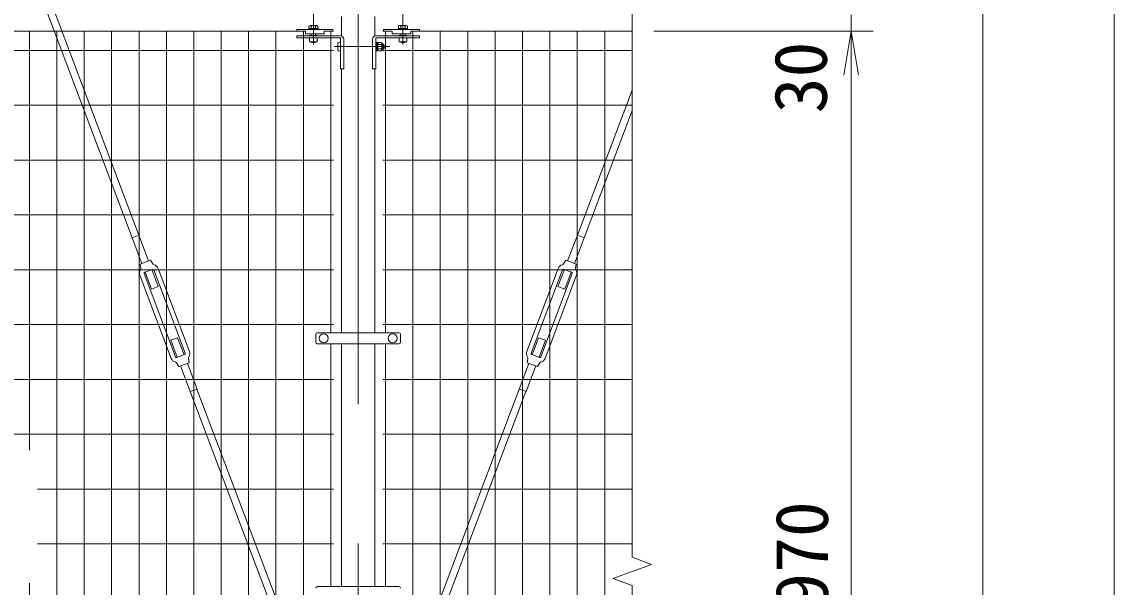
# Model space of a CAD drawing. Units: millimetres, scale not verified. Extents: x -8400 to 8400, y -5940 to 5940.
# Drawn here: x -5566 to -3572, y -2382 to -1351 of the extents above; entities that cross this region are included whole.
import ezdxf
from ezdxf.enums import TextEntityAlignment as Align

# ---------------------------------------------------------------- set-up
doc = ezdxf.new("R2010")
doc.units = ezdxf.units.MM
doc.header["$LTSCALE"] = 40
doc.linetypes.add('USER1', pattern=[50.8, 31.75, -6.35, 6.35, -6.35])
for name, color, linetype, lineweight in [('0-1_D-STR1', 1, 'Continuous', 18), ('0-2_D-BMK', 2, 'USER1', 13), ('0-3_D-STR3', 3, 'Continuous', 13), ('0-4_D-STR-DIM', 7, 'Continuous', 9), ('0-6_0', 7, 'Continuous', 9), ('0-7_D-STR2', 7, 'Continuous', 9)]:
    doc.layers.add(name, color=color, linetype=linetype, lineweight=lineweight)
doc.styles.add('ＭＳ ゴシック', font='')
doc.styles.get('ＭＳ ゴシック').set_extended_font_data('MS Gothic')

# ---------------------------------------------------------------- blocks, each defined once
blk = doc.blocks.new('_Open')
at = {"layer": '0-6_0'}
blk.add_line((-40, 6.67), (0, 0), dxfattribs=at)
blk.add_lwpolyline([(-40, -6.67), (0, 0), (-40, 0)], dxfattribs=at)

msp = doc.modelspace()

# ---------------------------------------------------------------- linework, layer by layer
at = {"layer": '0-1_D-STR1'}
for p, q in [((-4982.34, -1341.07), (-4982.34, -1377.06)), ((-4921.84, -1377.06), (-4921.84, -1341.07)), ((-4982.34, -1436.72), (-4982.34, -1918.22)), ((-4982.34, -1436.72), (-4982.34, -1918.22)), ((-4982.34, -1436.72), (-4982.34, -1918.22)), ((-4921.84, -1918.22), (-4921.84, -1436.72)), ((-4921.84, -1918.22), (-4921.84, -1436.72)), ((-4921.84, -1918.22), (-4921.84, -1436.72)), ((-4982.34, -1938.22), (-4982.34, -2380.97)), ((-4982.34, -1938.22), (-4982.34, -2380.97)), ((-4982.34, -1938.22), (-4982.34, -2380.97)), ((-4921.84, -2380.97), (-4921.84, -1938.22)), ((-4921.84, -2380.97), (-4921.84, -1938.22)), ((-4921.84, -2380.97), (-4921.84, -1938.22))]:
    msp.add_line(p, q, dxfattribs=at)
at = {"layer": '0-2_D-BMK'}
for p, q in [((-4952.09, -4080.22), (-4952.09, 4646.78)), ((-5033.84, -1313.72), (-5033.84, -1353.72)), ((-4870.34, -1313.72), (-4870.34, -1353.72)), ((-5033.84, -1352.22), (-5033.84, -1392.22)), ((-4870.34, -1352.22), (-4870.34, -1392.22)), ((-5033.84, -1373.55), (-5033.84, -1389.68)), ((-4870.34, -1373.85), (-4870.34, -1389.68)), ((-4995.56, -1396.22), (-4894.34, -1396.22))]:
    msp.add_line(p, q, dxfattribs=at)
at = {"layer": '0-3_D-STR3'}
for p, q in [((-6914.01, 2358.55), (-5364.46, -1744.67)), ((-6901.85, 2363.14), (-5352.29, -1740.08)), ((-5063.84, -1365.02), (-5063.84, -1368.22)), ((-5063.84, -1365.02), (-4998.34, -1365.02)), ((-5048.09, -1368.22), (-5063.84, -1368.22)), ((-5048.09, -1368.22), (-5048.09, -1373.02)), ((-5014.09, -1373.02), (-5048.09, -1373.02)), ((-5042.34, -1363.42), (-5025.34, -1363.42)), ((-5042.34, -1365.02), (-5042.34, -1363.42)), ((-5025.34, -1365.02), (-5042.34, -1365.02)), ((-5041.94, -1358.92), (-5041.94, -1363.42)), ((-5025.74, -1363.42), (-5041.94, -1363.42)), ((-5041.34, -1375.72), (-5041.34, -1376.72)), ((-5027.61, -1357.92), (-5039.95, -1357.92)), ((-5037.89, -1358.92), (-5037.89, -1363.42)), ((-5037.84, -1373.02), (-5037.84, -1375.72)), ((-5029.84, -1373.02), (-5029.84, -1375.72)), ((-5029.79, -1358.92), (-5029.79, -1363.42)), ((-5025.74, -1358.92), (-5025.74, -1363.42)), ((-5025.34, -1363.42), (-5025.34, -1365.02)), ((-5014.09, -1368.22), (-5014.09, -1373.02)), ((-4998.34, -1368.22), (-5014.09, -1368.22)), ((-4998.34, -1365.02), (-4998.34, -1368.22)), ((-4905.84, -1365.02), (-4905.84, -1368.22)), ((-4840.34, -1365.02), (-4905.84, -1365.02)), ((-4905.84, -1368.22), (-4890.09, -1368.22)), ((-4890.09, -1368.22), (-4890.09, -1373.02)), ((-4890.09, -1373.02), (-4856.09, -1373.02)), ((-4861.84, -1363.42), (-4878.84, -1363.42)), ((-4878.84, -1363.42), (-4878.84, -1365.02)), ((-4878.84, -1365.02), (-4861.84, -1365.02)), ((-4878.44, -1358.92), (-4878.44, -1363.42)), ((-4878.44, -1363.42), (-4862.24, -1363.42)), ((-4876.57, -1357.92), (-4864.23, -1357.92)), ((-4874.39, -1358.92), (-4874.39, -1363.42)), ((-4874.34, -1373.02), (-4874.34, -1375.72)), ((-4866.34, -1373.02), (-4866.34, -1375.72)), ((-4866.29, -1358.92), (-4866.29, -1363.42)), ((-4862.84, -1375.72), (-4862.84, -1376.72)), ((-4862.24, -1358.92), (-4862.24, -1363.42)), ((-4861.84, -1365.02), (-4861.84, -1363.42)), ((-4856.09, -1368.22), (-4856.09, -1373.02)), ((-4856.09, -1368.22), (-4840.34, -1368.22)), ((-4840.34, -1365.02), (-4840.34, -1368.22)), ((-5063.84, -1376.72), (-4984.34, -1376.72)), ((-5040.84, -1379.92), (-5040.84, -1387.72)), ((-5040.84, -1387.72), (-5026.84, -1387.72)), ((-5037.16, -1387.72), (-5037.16, -1388.42)), ((-5030.12, -1387.72), (-5030.52, -1388.42)), ((-5026.84, -1379.92), (-5026.84, -1387.72)), ((-4989.35, -1389.72), (-4989.35, -1402.72)), ((-4984.55, -1380.92), (-4984.55, -1436.72)), ((-4984.55, -1388.22), (-4984.55, -1404.22)), ((-4978.34, -1382.72), (-4978.34, -1436.72)), ((-4925.84, -1382.72), (-4925.84, -1436.72)), ((-4840.34, -1376.72), (-4919.84, -1376.72)), ((-4919.63, -1380.92), (-4919.63, -1436.72)), ((-4919.63, -1387.72), (-4919.63, -1389.16)), ((-4919.13, -1387.72), (-4919.63, -1387.72)), ((-4919.63, -1392.22), (-4918.83, -1392.22)), ((-4919.63, -1392.89), (-4918.83, -1392.89)), ((-4919.44, -1389.74), (-4918.72, -1390.75)), ((-4919.13, -1387.72), (-4919.13, -1389.16)), ((-4919.03, -1389.45), (-4918.62, -1390.03)), ((-4918.83, -1391.72), (-4918.44, -1388.55)), ((-4918.83, -1391.72), (-4918.83, -1400.72)), ((-4916.67, -1388.47), (-4918.34, -1388.47)), ((-4916.63, -1396.22), (-4916.63, -1388.49)), ((-4909.83, -1392.46), (-4916.63, -1392.46)), ((-4916.53, -1388.71), (-4916.57, -1388.54)), ((-4909.83, -1388.71), (-4916.53, -1388.71)), ((-4907.33, -1391.22), (-4907.33, -1401.22)), ((-4907.33, -1392.22), (-4905.55, -1392.22)), ((-4907.33, -1392.89), (-4905.23, -1392.89)), ((-4905.55, -1392.22), (-4905.55, -1400.22)), ((-4877.34, -1379.92), (-4877.34, -1387.72)), ((-4863.34, -1387.72), (-4877.34, -1387.72)), ((-4873.66, -1387.72), (-4873.66, -1388.42)), ((-4866.62, -1387.72), (-4867.02, -1388.42)), ((-4863.34, -1379.92), (-4863.34, -1387.72)), ((-4919.63, -1399.54), (-4918.83, -1399.54)), ((-4919.63, -1400.22), (-4918.83, -1400.22)), ((-4919.63, -1403.28), (-4919.63, -1404.72)), ((-4919.44, -1402.7), (-4918.72, -1401.69)), ((-4919.03, -1402.99), (-4918.62, -1402.41)), ((-4918.83, -1400.72), (-4918.44, -1403.88)), ((-4916.69, -1403.97), (-4918.34, -1403.97)), ((-4916.63, -1396.22), (-4916.63, -1403.94)), ((-4909.83, -1399.97), (-4916.63, -1399.97)), ((-4909.83, -1403.72), (-4916.53, -1403.72)), ((-4907.33, -1399.54), (-4905.23, -1399.54)), ((-4907.33, -1400.22), (-4905.55, -1400.22)), ((-4984.55, -1436.72), (-4978.34, -1436.72)), ((-4919.63, -1436.72), (-4925.84, -1436.72)), ((-4452.09, -1475.82), (-4551.89, -1740.08)), ((-4452.09, -1512.61), (-4539.73, -1744.67)), ((-5352.2, -1740.04), (-5364.55, -1744.71)), ((-5364.55, -1744.71), (-5346.88, -1791.48)), ((-5352.2, -1740.04), (-5334.54, -1786.82)), ((-4551.98, -1740.04), (-4569.65, -1786.82)), ((-4539.63, -1744.71), (-4557.3, -1791.48)), ((-4551.98, -1740.04), (-4539.63, -1744.71)), ((-5331.36, -1785.62), (-5350.07, -1792.68)), ((-5350.07, -1792.68), (-5348.87, -1800.57)), ((-5331.36, -1785.62), (-5327.04, -1792.32)), ((-4572.83, -1785.62), (-4577.15, -1792.32)), ((-4572.83, -1785.62), (-4554.12, -1792.68)), ((-4554.12, -1792.68), (-4555.31, -1800.57)), ((-5350.84, -1813.29), (-5293.6, -1964.84)), ((-5342.89, -1810.28), (-5285.65, -1961.84)), ((-5327.69, -1802.41), (-5341.72, -1807.7)), ((-5340.88, -1807.39), (-5329.22, -1838.26)), ((-5328.53, -1802.72), (-5316.87, -1833.6)), ((-5325.11, -1803.57), (-5267.88, -1955.12)), ((-5317.16, -1800.57), (-5259.93, -1952.12)), ((-4587.02, -1800.57), (-4644.26, -1952.12)), ((-4579.07, -1803.57), (-4636.3, -1955.12)), ((-4561.3, -1810.28), (-4618.53, -1961.84)), ((-4553.34, -1813.29), (-4610.58, -1964.84)), ((-4575.65, -1802.72), (-4587.31, -1833.6)), ((-4576.49, -1802.41), (-4562.46, -1807.7)), ((-4563.3, -1807.39), (-4574.96, -1838.26)), ((-5316.87, -1833.6), (-5329.22, -1838.26)), ((-4587.31, -1833.6), (-4574.96, -1838.26)), ((-5281.54, -1927.15), (-5293.89, -1931.81)), ((-5282.23, -1962.68), (-5293.89, -1931.81)), ((-5269.88, -1958.02), (-5281.54, -1927.15)), ((-5029.59, -1921.22), (-5029.59, -1935.22)), ((-5026.59, -1918.22), (-4877.59, -1918.22)), ((-4874.59, -1921.22), (-4874.59, -1935.22)), ((-4634.3, -1958.02), (-4622.64, -1927.15)), ((-4622.64, -1927.15), (-4610.29, -1931.81)), ((-4621.95, -1962.68), (-4610.29, -1931.81)), ((-5026.59, -1938.22), (-4877.59, -1938.22)), ((-5269.04, -1957.7), (-5283.07, -1963)), ((-5246.21, -2020.7), (-5263.88, -1973.92)), ((-5260.7, -1972.72), (-5261.89, -1964.83)), ((-4657.97, -2020.7), (-4640.3, -1973.92)), ((-4643.48, -1972.72), (-4642.29, -1964.83)), ((-4635.14, -1957.7), (-4621.11, -1963)), ((-5258.56, -2025.36), (-5276.23, -1978.59)), ((-4645.62, -2025.36), (-4627.95, -1978.59)), ((-5246.21, -2020.7), (-5258.56, -2025.36)), ((-5258.47, -2025.33), (-5002.33, -2703.57)), ((-5246.31, -2020.73), (-4990.17, -2698.98)), ((-4657.87, -2020.73), (-4914.01, -2698.98)), ((-4645.71, -2025.33), (-4901.85, -2703.57)), ((-4657.97, -2020.7), (-4645.62, -2025.36)), ((-5026.59, -2380.97), (-4877.59, -2380.97))]:
    msp.add_line(p, q, dxfattribs=at)
for points in [[(-5041.34, -1375.72), (-5026.34, -1375.72), (-5026.34, -1376.72)], [(-4862.84, -1375.72), (-4877.84, -1375.72), (-4877.84, -1376.72)], [(-5063.84, -1376.72), (-5063.84, -1379.92), (-4985.55, -1379.92)], [(-5030.52, -1387.72), (-5030.52, -1388.42), (-5037.16, -1388.42), (-5037.56, -1387.72)], [(-4840.34, -1376.72), (-4840.34, -1379.92), (-4918.63, -1379.92)], [(-4867.02, -1387.72), (-4867.02, -1388.42), (-4873.66, -1388.42), (-4874.06, -1387.72)], [(-4919.13, -1403.28), (-4919.13, -1404.72), (-4919.63, -1404.72)], [(-5260.7, -1972.72), (-5279.41, -1979.79), (-5283.73, -1973.08)], [(-4643.48, -1972.72), (-4624.77, -1979.79), (-4620.45, -1973.08)]]:
    msp.add_lwpolyline(points, dxfattribs=at)
for centre in [(-5015.09, -1928.22), (-4889.09, -1928.22)]:
    msp.add_circle(centre, 8, dxfattribs=at)
for centre, radius, start, end in [((-5039.92, -1360.47), 2.55, 37.42505, 142.57495), ((-5033.84, -1366.62), 8.7, 62.26063, 117.73937), ((-5027.77, -1360.45), 2.54, 37.21089, 142.78911), ((-4876.42, -1360.45), 2.54, 37.21089, 142.78911), ((-4870.34, -1366.62), 8.7, 62.26063, 117.73937), ((-4864.27, -1360.47), 2.55, 37.42505, 142.57495), ((-4985.55, -1380.92), 1, 0, 90), ((-4984.34, -1382.72), 6, 0, 90), ((-4919.84, -1382.72), 6, 90, 180), ((-4918.63, -1380.92), 1, 90, 180), ((-4918.63, -1389.16), 1, 180, 215.53768), ((-4918.63, -1389.16), 0.5, 180, 215.53768), ((-4919.13, -1391.04), 0.5, 33.43373, 35.53768), ((-4918.34, -1388.57), 0.1, 90, 173), ((-4916.67, -1388.57), 0.1, 15, 90), ((-4921.51, -1390.59), 5.32, 339.37322, 22.7756), ((-4937.38, -1396.22), 21.19, 0, 10.20031), ((-4910.85, -1390.59), 2.13, 298.45309, 61.54691), ((-4915.59, -1396.22), 6.87, 0, 33.09348), ((-4914.1, -1395.47), 8, 32.13463, 57.68315), ((-4913.05, -1396.22), 8.5, 331.92751, 28.07249), ((-4918.63, -1403.28), 1, 144.46232, 180), ((-4918.63, -1403.28), 0.5, 144.46232, 180), ((-4919.13, -1401.4), 0.5, 324.46232, 326.56627), ((-4918.34, -1403.87), 0.1, 187, 270), ((-4916.69, -1403.87), 0.1, 270, 337.2244), ((-4921.51, -1401.84), 5.32, 337.2244, 20.62678), ((-4937.38, -1396.22), 21.19, 349.79969, 0), ((-4915.59, -1396.22), 6.87, 326.90652, 0), ((-4910.85, -1401.85), 2.13, 298.45309, 61.54691), ((-4914.1, -1396.96), 8, 302.31685, 327.86537), ((-5323.67, -1790.16), 4, 212.78797, 256.8076), ((-5326.98, -1804.28), 10.5, 20.68872, 76.8076), ((-4577.2, -1804.28), 10.5, 103.1924, 159.31128), ((-4580.51, -1790.16), 4, 283.1924, 327.21203), ((-5341.01, -1809.58), 10.5, 144.56983, 200.68872), ((-5352.83, -1801.17), 4, 324.56983, 8.58947), ((-5341.01, -1809.58), 2, 110.68872, 200.68872), ((-5326.98, -1804.28), 2, 20.68872, 110.68872), ((-4577.2, -1804.28), 2, 69.31128, 159.31128), ((-4563.17, -1809.58), 2, 339.31128, 69.31128), ((-4551.35, -1801.17), 4, 171.41053, 215.43017), ((-4563.17, -1809.58), 10.5, 339.31128, 35.43017), ((-5026.59, -1921.22), 3, 90, 180), ((-4877.59, -1921.22), 3, 0, 90), ((-5269.75, -1955.83), 10.5, 324.56983, 20.68872), ((-5026.59, -1935.22), 3, 180, 270), ((-4877.59, -1935.22), 3, 270, 0), ((-4634.43, -1955.83), 10.5, 159.31128, 215.43017), ((-5283.78, -1961.13), 10.5, 200.68872, 256.8076), ((-5287.09, -1975.25), 4, 32.78797, 76.8076), ((-5283.78, -1961.13), 2, 200.68872, 290.68872), ((-5269.75, -1955.83), 2, 290.68872, 20.68872), ((-5257.93, -1964.24), 4, 144.56983, 188.58947), ((-4646.25, -1964.24), 4, 351.41053, 35.43017), ((-4634.43, -1955.83), 2, 159.31128, 249.31128), ((-4620.4, -1961.13), 2, 249.31128, 339.31128), ((-4617.09, -1975.25), 4, 103.1924, 147.21203), ((-4620.4, -1961.13), 10.5, 283.1924, 339.31128), ((-5026.59, -2383.97), 3, 90, 180), ((-4877.59, -2383.97), 3, 0, 90)]:
    msp.add_arc(centre, radius, start, end, dxfattribs=at)
for centre, start_param, end_param in [((-4984.55, -1389.72), 1.5707963, 3.1415927), ((-4984.55, -1402.72), 3.1415927, 4.712389)]:
    msp.add_ellipse(centre, major_axis=(4.8, 0), ratio=0.3125, start_param=start_param, end_param=end_param, dxfattribs=at)
at = {"layer": '0-4_D-STR-DIM'}
for p, q in [((-3812.09, 4551.78), (-3812.09, -3288.22)), ((-3572.09, -3988.22), (-3572.09, 4554.78)), ((-4452.09, -2327.56), (-4452.09, -378.87)), ((-4052.09, -1368.22), (-4052.09, -1338.22)), ((-4412.09, -1368.22), (-4012.09, -1368.22)), ((-4412.09, -1368.22), (-4012.09, -1368.22)), ((-4052.09, -1448.22), (-4052.09, -1528.22)), ((-4052.09, -1448.22), (-4052.09, -3258.22)), ((-4416.85, -2340.39), (-4452.09, -2327.56)), ((-4487.33, -2366.04), (-4416.85, -2340.39)), ((-4452.09, -2378.87), (-4487.33, -2366.04)), ((-4452.09, -3461.22), (-4452.09, -2378.87))]:
    msp.add_line(p, q, dxfattribs=at)
at = {"layer": '0-7_D-STR2'}
for p, q in [((-5048.09, -1368.22), (-6856.09, -1368.22)), ((-5552.09, -2132.44), (-5552.09, -1368.22)), ((-5502.09, -3338.22), (-5502.09, -1368.22)), ((-5452.09, -3338.22), (-5452.09, -1368.22)), ((-5402.09, -3338.22), (-5402.09, -1368.22)), ((-5352.09, -3338.22), (-5352.09, -1368.22)), ((-5302.09, -3338.22), (-5302.09, -1368.22)), ((-5252.09, -3338.22), (-5252.09, -1368.22)), ((-5202.09, -3338.22), (-5202.09, -1368.22)), ((-5152.09, -3338.22), (-5152.09, -1368.22)), ((-5102.09, -3338.22), (-5102.09, -1368.22)), ((-5052.09, -3338.22), (-5052.09, -1368.22)), ((-4997.09, -1368.22), (-5011.49, -1368.22)), ((-5002.09, -1918.22), (-5002.09, -1368.22)), ((-4907.09, -1368.22), (-4892.69, -1368.22)), ((-4902.09, -1918.22), (-4902.09, -1368.22)), ((-4856.09, -1368.22), (-4452.09, -1368.22)), ((-4852.09, -3338.22), (-4852.09, -1368.22)), ((-4802.09, -3338.22), (-4802.09, -1368.22)), ((-4752.09, -3338.22), (-4752.09, -1368.22)), ((-4702.09, -3338.22), (-4702.09, -1368.22)), ((-4652.09, -3338.22), (-4652.09, -1368.22)), ((-4602.09, -3338.22), (-4602.09, -1368.22)), ((-4552.09, -3338.22), (-4552.09, -1368.22)), ((-4502.09, -3338.22), (-4502.09, -1368.22)), ((-4997.09, -1403.22), (-6907.09, -1403.22)), ((-4907.09, -1403.22), (-4452.09, -1403.22)), ((-4997.09, -1503.22), (-6907.09, -1503.22)), ((-4907.09, -1503.22), (-4452.09, -1503.22)), ((-4997.09, -1603.22), (-6907.09, -1603.22)), ((-4907.09, -1603.22), (-4452.09, -1603.22)), ((-4997.09, -1703.22), (-6907.09, -1703.22)), ((-4907.09, -1703.22), (-4452.09, -1703.22)), ((-4997.09, -1803.22), (-6907.09, -1803.22)), ((-4907.09, -1803.22), (-4452.09, -1803.22)), ((-4997.09, -1903.22), (-6907.09, -1903.22)), ((-4907.09, -1903.22), (-4452.09, -1903.22)), ((-5002.09, -2380.97), (-5002.09, -1938.22)), ((-4902.09, -2380.97), (-4902.09, -1938.22)), ((-4997.09, -2003.22), (-6907.09, -2003.22)), ((-4907.09, -2003.22), (-4452.09, -2003.22)), ((-4997.09, -2103.22), (-6907.09, -2103.22)), ((-4907.09, -2103.22), (-4452.09, -2103.22)), ((-4997.09, -2203.22), (-5537.51, -2203.22)), ((-4907.09, -2203.22), (-4452.09, -2203.22)), ((-4997.09, -2303.22), (-5537.51, -2303.22)), ((-4907.09, -2303.22), (-4452.09, -2303.22)), ((-5552.09, -3338.22), (-5552.09, -2374.79))]:
    msp.add_line(p, q, dxfattribs=at)

# ---------------------------------------------------------------- block references
at = {"layer": '0-4_D-STR-DIM', "xscale": 2, "yscale": 2, "rotation": 90}
msp.add_blockref('_Open', (-4052.09, -1368.22), dxfattribs=at)
msp.add_blockref('_Open', (-4052.09, -1368.22), dxfattribs=at)

# ---------------------------------------------------------------- texts
at = {"layer": '0-4_D-STR-DIM', "style": 'ＭＳ ゴシック'}
for s, p in [('30', (-4067.77, -1517.88)), ('1970', (-4065.59, -2487.02))]:
    msp.add_text(s, height=96.19, rotation=90, dxfattribs=at).set_placement(p, align=Align.BOTTOM_LEFT)

doc.saveas('drawing.dxf')
